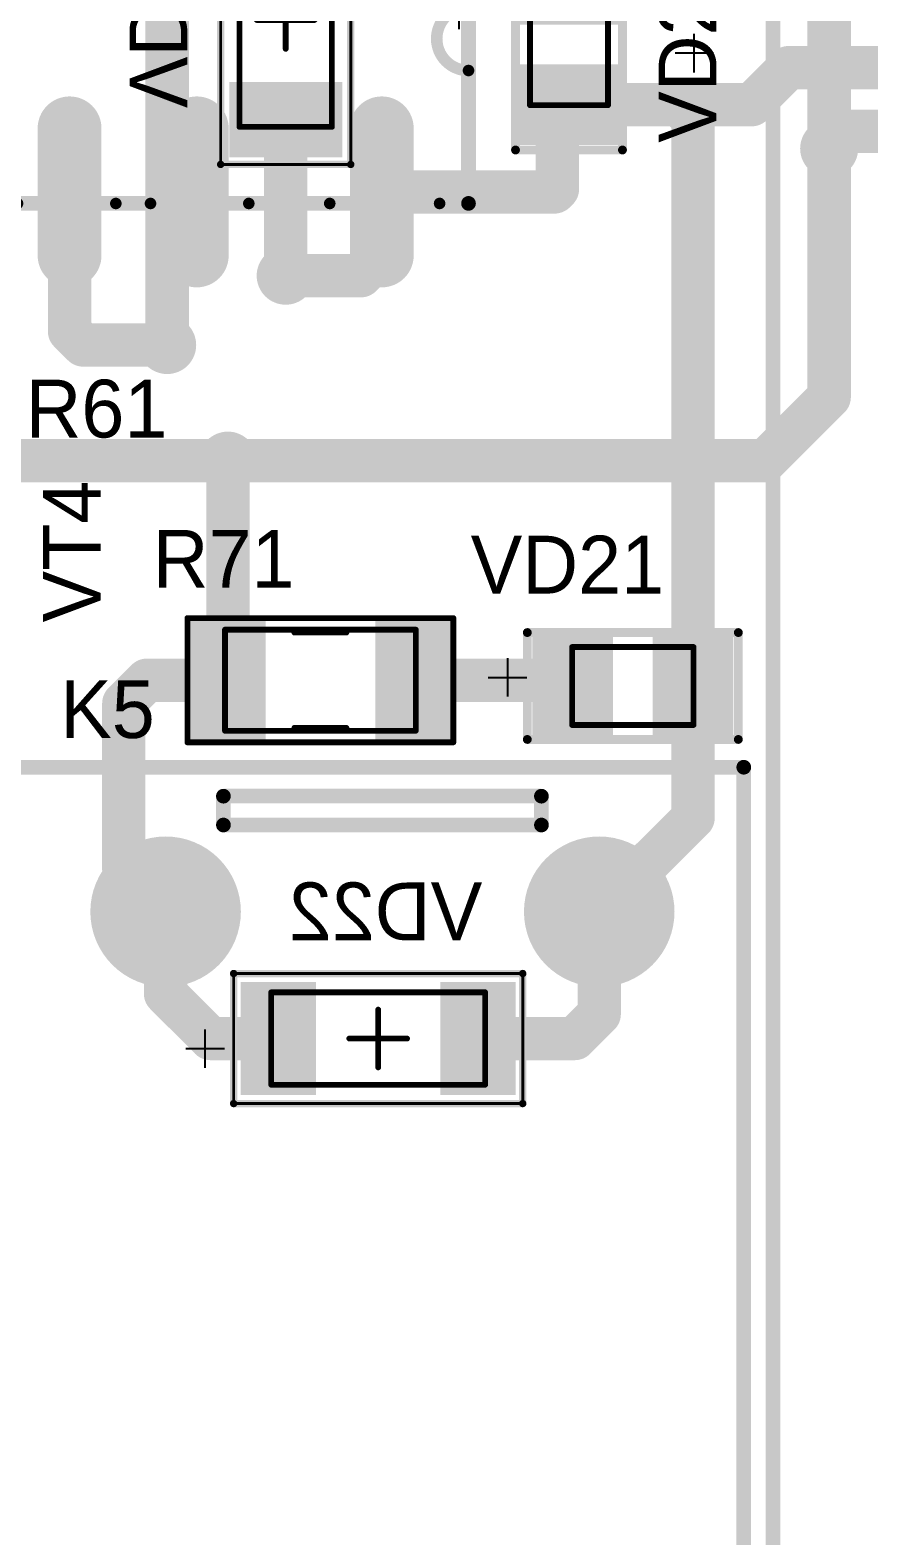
# Model space of a CAD drawing. Header units: millimetres. Extents: x 29 to 180, y 30 to 200.
# Drawn here: x 56.98 to 71.49, y 63.19 to 89.25 of the extents above; entities that cross this region are included whole.
import ezdxf

# ---------------------------------------------------------------- set-up
doc = ezdxf.new("R2010")
doc.units = ezdxf.units.MM
for name, color, linetype in [('BottomLayer', 5, 'Continuous'), ('BottomOverlay', 54, 'Continuous'), ('BottomPaste', 16, 'Continuous'), ('BottomSolder', 6, 'Continuous'), ('Mechanical13', 56, 'Continuous'), ('Mechanical15', 56, 'Continuous'), ('MultiLayer', 9, 'Continuous'), ('PadHoleLayer', 156, 'Continuous'), ('TopLayer', 1, 'Continuous'), ('TopOverlay', 2, 'Continuous'), ('TopPaste', 8, 'Continuous'), ('TopSolder', 216, 'Continuous'), ('ViaHoleLayer', 16, 'Continuous')]:
    doc.layers.add(name, color=color, linetype=linetype)

# ---------------------------------------------------------------- blocks, each defined once
blk = doc.blocks.new('IRM_20_12_147')
at = {"layer": 'TopOverlay', "const_width": 0.254}
blk.add_lwpolyline([(-3.4, 24), (49, 24)], dxfattribs=at)
blk = doc.blocks.new('FTR_B4GA_403')
at = {"layer": 'Mechanical13', "const_width": 0.254}
for points in [[(-0.2, -9), (-0.2, 1.5)], [(5.5, 1.5), (-0.2, 1.5)], [(5.5, -9), (5.5, 1.5)], [(5.5, -9), (-0.2, -9)]]:
    blk.add_lwpolyline(points, dxfattribs=at)
at = {"layer": 'Mechanical13', "const_width": 0.127}
for points in [[(-0.263, 1.5, 1), (-0.136, 1.5, 1)], [(-0.263, 1.5, 1), (-0.136, 1.5, 1)], [(5.436, 1.5, 1), (5.563, 1.5, 1)], [(5.436, 1.5, 1), (5.563, 1.5, 1)], [(-0.263, -9, 1), (-0.136, -9, 1)], [(-0.263, -9, 1), (-0.136, -9, 1)], [(5.436, -9, 1), (5.563, -9, 1)], [(5.436, -9, 1), (5.563, -9, 1)]]:
    blk.add_lwpolyline(points, format="xyb", close=True, dxfattribs=at)
at = {"layer": 'TopLayer', "const_width": 0.9}
for points in [[(6.4, 0), (4.2, 0)], [(1.1, -3.2), (-1.1, -3.2)], [(6.4, -3.2), (4.2, -3.2)], [(1.1, -5.4), (-1.1, -5.4)], [(6.4, -5.4), (4.2, -5.4)], [(1.1, -7.6), (-1.1, -7.6)], [(6.4, -7.6), (4.2, -7.6)]]:
    blk.add_lwpolyline(points, dxfattribs=at)
at = {"layer": 'TopLayer', "const_width": 0.45}
for points in [[(3.975, 0, 1), (4.425, 0, 1)], [(6.175, 0, 1), (6.625, 0, 1)], [(-1.325, -3.2, 1), (-0.875, -3.2, 1)], [(0.875, -3.2, 1), (1.325, -3.2, 1)], [(3.975, -3.2, 1), (4.425, -3.2, 1)], [(6.175, -3.2, 1), (6.625, -3.2, 1)], [(-1.325, -5.4, 1), (-0.875, -5.4, 1)], [(0.875, -5.4, 1), (1.325, -5.4, 1)], [(3.975, -5.4, 1), (4.425, -5.4, 1)], [(6.175, -5.4, 1), (6.625, -5.4, 1)], [(-1.325, -7.6, 1), (-0.875, -7.6, 1)], [(0.875, -7.6, 1), (1.325, -7.6, 1)], [(3.975, -7.6, 1), (4.425, -7.6, 1)], [(6.175, -7.6, 1), (6.625, -7.6, 1)]]:
    blk.add_lwpolyline(points, format="xyb", close=True, dxfattribs=at)
at = {"layer": 'TopLayer'}
blk.add_solid([(-1.55, -0.45), (1.55, -0.45), (-1.55, 0.45), (1.55, 0.45)], dxfattribs=at)
at = {"layer": 'TopOverlay', "const_width": 0.2}
for points in [[(-0.2, 1), (-0.2, 1.5)], [(2.1, 1.5), (-0.2, 1.5)], [(5.5, 1.5), (3.2, 1.5)], [(5.5, 1), (5.5, 1.5)], [(-0.2, -2.3), (-0.2, -0.9)], [(5.5, -2.3), (5.5, -0.9)], [(-0.2, -4.6), (-0.2, -4)], [(5.5, -4.6), (5.5, -4)], [(-0.2, -6.8), (-0.2, -6.3)], [(5.5, -6.8), (5.5, -6.3)], [(-0.2, -9), (-0.2, -8.6)], [(5.5, -9), (5.5, -8.6)], [(5.5, -9), (-0.2, -9)]]:
    blk.add_lwpolyline(points, dxfattribs=at)
at = {"layer": 'TopOverlay', "const_width": 0.1}
for points in [[(-0.25, 1.5, 1), (-0.15, 1.5, 1)], [(-0.25, 1.5, 1), (-0.15, 1.5, 1)], [(2.05, 1.5, 1), (2.15, 1.5, 1)], [(2.05, 1.5, 1), (2.15, 1.5, 1)], [(3.15, 1.5, 1), (3.25, 1.5, 1)], [(3.15, 1.5, 1), (3.25, 1.5, 1)], [(5.45, 1.5, 1), (5.55, 1.5, 1)], [(5.45, 1.5, 1), (5.55, 1.5, 1)], [(-0.25, 1, 1), (-0.15, 1, 1)], [(5.45, 1, 1), (5.55, 1, 1)], [(-0.25, -0.9, 1), (-0.15, -0.9, 1)], [(5.45, -0.9, 1), (5.55, -0.9, 1)], [(-0.25, -2.3, 1), (-0.15, -2.3, 1)], [(5.45, -2.3, 1), (5.55, -2.3, 1)], [(-0.25, -4, 1), (-0.15, -4, 1)], [(5.45, -4, 1), (5.55, -4, 1)], [(-0.25, -4.6, 1), (-0.15, -4.6, 1)], [(5.45, -4.6, 1), (5.55, -4.6, 1)], [(-0.25, -6.3, 1), (-0.15, -6.3, 1)], [(5.45, -6.3, 1), (5.55, -6.3, 1)], [(-0.25, -6.8, 1), (-0.15, -6.8, 1)], [(5.45, -6.8, 1), (5.55, -6.8, 1)], [(-0.25, -8.6, 1), (-0.15, -8.6, 1)], [(5.45, -8.6, 1), (5.55, -8.6, 1)], [(-0.25, -9, 1), (-0.15, -9, 1)], [(-0.25, -9, 1), (-0.15, -9, 1)], [(5.45, -9, 1), (5.55, -9, 1)], [(5.45, -9, 1), (5.55, -9, 1)]]:
    blk.add_lwpolyline(points, format="xyb", close=True, dxfattribs=at)
at = {"layer": 'TopOverlay', "const_width": 0.2}
blk.add_lwpolyline([(3.2, 1.5, -1), (2.1, 1.5)], format="xyb", dxfattribs=at)
at = {"layer": 'TopPaste', "const_width": 0.9}
for points in [[(6.4, 0), (4.2, 0)], [(1.1, -3.2), (-1.1, -3.2)], [(6.4, -3.2), (4.2, -3.2)], [(1.1, -5.4), (-1.1, -5.4)], [(6.4, -5.4), (4.2, -5.4)], [(1.1, -7.6), (-1.1, -7.6)], [(6.4, -7.6), (4.2, -7.6)]]:
    blk.add_lwpolyline(points, dxfattribs=at)
at = {"layer": 'TopPaste', "const_width": 0.45}
for points in [[(3.975, 0, 1), (4.425, 0, 1)], [(6.175, 0, 1), (6.625, 0, 1)], [(-1.325, -3.2, 1), (-0.875, -3.2, 1)], [(0.875, -3.2, 1), (1.325, -3.2, 1)], [(3.975, -3.2, 1), (4.425, -3.2, 1)], [(6.175, -3.2, 1), (6.625, -3.2, 1)], [(-1.325, -5.4, 1), (-0.875, -5.4, 1)], [(0.875, -5.4, 1), (1.325, -5.4, 1)], [(3.975, -5.4, 1), (4.425, -5.4, 1)], [(6.175, -5.4, 1), (6.625, -5.4, 1)], [(-1.325, -7.6, 1), (-0.875, -7.6, 1)], [(0.875, -7.6, 1), (1.325, -7.6, 1)], [(3.975, -7.6, 1), (4.425, -7.6, 1)], [(6.175, -7.6, 1), (6.625, -7.6, 1)]]:
    blk.add_lwpolyline(points, format="xyb", close=True, dxfattribs=at)
at = {"layer": 'TopPaste'}
blk.add_solid([(-1.55, -0.45), (1.55, -0.45), (-1.55, 0.45), (1.55, 0.45)], dxfattribs=at)
at = {"layer": 'TopSolder', "const_width": 1.103}
for points in [[(6.4, 0), (4.2, 0)], [(1.1, -3.2), (-1.1, -3.2)], [(6.4, -3.2), (4.2, -3.2)], [(1.1, -5.4), (-1.1, -5.4)], [(6.4, -5.4), (4.2, -5.4)], [(1.1, -7.6), (-1.1, -7.6)], [(6.4, -7.6), (4.2, -7.6)]]:
    blk.add_lwpolyline(points, dxfattribs=at)
at = {"layer": 'TopSolder', "const_width": 0.552}
for points in [[(3.924, 0, 1), (4.476, 0, 1)], [(6.124, 0, 1), (6.676, 0, 1)], [(-1.376, -3.2, 1), (-0.824, -3.2, 1)], [(0.824, -3.2, 1), (1.376, -3.2, 1)], [(3.924, -3.2, 1), (4.476, -3.2, 1)], [(6.124, -3.2, 1), (6.676, -3.2, 1)], [(-1.376, -5.4, 1), (-0.824, -5.4, 1)], [(0.824, -5.4, 1), (1.376, -5.4, 1)], [(3.924, -5.4, 1), (4.476, -5.4, 1)], [(6.124, -5.4, 1), (6.676, -5.4, 1)], [(-1.376, -7.6, 1), (-0.824, -7.6, 1)], [(0.824, -7.6, 1), (1.376, -7.6, 1)], [(3.924, -7.6, 1), (4.476, -7.6, 1)], [(6.124, -7.6, 1), (6.676, -7.6, 1)]]:
    blk.add_lwpolyline(points, format="xyb", close=True, dxfattribs=at)
at = {"layer": 'TopSolder'}
blk.add_solid([(-1.652, -0.552), (1.652, -0.552), (-1.652, 0.552), (1.652, 0.552)], dxfattribs=at)
blk = doc.blocks.new('G2RL_404')
at = {"layer": 'BottomLayer', "const_width": 1.2}
for points in [[(-25.6, 0, 1), (-24.4, 0, 1)], [(-25.6, -7.5, 1), (-24.4, -7.5, 1)]]:
    blk.add_lwpolyline(points, format="xyb", close=True, dxfattribs=at)
at = {"layer": 'BottomSolder', "const_width": 1.302}
for points in [[(-25.651, 0, 1), (-24.349, 0, 1)], [(-25.651, -7.5, 1), (-24.349, -7.5, 1)]]:
    blk.add_lwpolyline(points, format="xyb", close=True, dxfattribs=at)
at = {"layer": 'Mechanical13', "const_width": 0.254}
for points in [[(1.5, 2.5), (-27.5, 2.5)], [(-27.5, -10), (-27.5, 2.5)]]:
    blk.add_lwpolyline(points, dxfattribs=at)
at = {"layer": 'Mechanical13', "const_width": 0.127}
blk.add_lwpolyline([(-27.564, 2.5, 1), (-27.437, 2.5, 1)], format="xyb", close=True, dxfattribs=at)
blk.add_lwpolyline([(-27.564, 2.5, 1), (-27.437, 2.5, 1)], format="xyb", close=True, dxfattribs=at)
at = {"layer": 'MultiLayer', "const_width": 1.2}
blk.add_lwpolyline([(-25.6, -7.5, 1), (-24.4, -7.5, 1)], format="xyb", close=True, dxfattribs=at)
at = {"layer": 'PadHoleLayer', "const_width": 0.65}
for points in [[(-25.325, 0, 1), (-24.675, 0, 1)], [(-25.325, -7.5, 1), (-24.675, -7.5, 1)]]:
    blk.add_lwpolyline(points, format="xyb", close=True, dxfattribs=at)
at = {"layer": 'TopLayer', "const_width": 1.2}
for points in [[(-25.6, 0, 1), (-24.4, 0, 1)], [(-25.6, -7.5, 1), (-24.4, -7.5, 1)]]:
    blk.add_lwpolyline(points, format="xyb", close=True, dxfattribs=at)
at = {"layer": 'TopOverlay', "const_width": 0.254}
for points in [[(1.5, 2.5), (-27.5, 2.5)], [(-27.5, -10), (-27.5, 2.5)], [(-26.5, -1), (-27, -1)], [(-27, -6.5), (-27, -1)], [(-26.5, -6.5), (-26.5, -1)], [(-26.5, -6.5), (-27, -6.5)]]:
    blk.add_lwpolyline(points, dxfattribs=at)
at = {"layer": 'TopOverlay', "const_width": 0.127}
for points in [[(-27.564, 2.5, 1), (-27.437, 2.5, 1)], [(-27.564, 2.5, 1), (-27.437, 2.5, 1)], [(-27.063, -1, 1), (-26.936, -1, 1)], [(-27.063, -1, 1), (-26.936, -1, 1)], [(-26.564, -1, 1), (-26.437, -1, 1)], [(-26.564, -1, 1), (-26.437, -1, 1)], [(-27.063, -6.5, 1), (-26.936, -6.5, 1)], [(-27.063, -6.5, 1), (-26.936, -6.5, 1)], [(-26.564, -6.5, 1), (-26.437, -6.5, 1)], [(-26.564, -6.5, 1), (-26.437, -6.5, 1)]]:
    blk.add_lwpolyline(points, format="xyb", close=True, dxfattribs=at)
at = {"layer": 'TopSolder', "const_width": 1.302}
for points in [[(-25.651, 0, 1), (-24.349, 0, 1)], [(-25.651, -7.5, 1), (-24.349, -7.5, 1)]]:
    blk.add_lwpolyline(points, format="xyb", close=True, dxfattribs=at)
blk = doc.blocks.new('SMD_R_1206_480')
at = {"layer": 'Mechanical13', "const_width": 0.1}
for points in [[(-1.65, 0.875), (1.65, 0.875)], [(-1.65, -0.875), (-1.65, 0.875)], [(1.65, -0.875), (1.65, 0.875)], [(-1.65, -0.875), (1.65, -0.875)]]:
    blk.add_lwpolyline(points, dxfattribs=at)
at = {"layer": 'Mechanical13', "const_width": 0.05}
for points in [[(-1.675, 0.875, 1), (-1.625, 0.875, 1)], [(-1.675, 0.875, 1), (-1.625, 0.875, 1)], [(1.625, 0.875, 1), (1.675, 0.875, 1)], [(1.625, 0.875, 1), (1.675, 0.875, 1)], [(-1.675, -0.875, 1), (-1.625, -0.875, 1)], [(-1.675, -0.875, 1), (-1.625, -0.875, 1)], [(1.625, -0.875, 1), (1.675, -0.875, 1)], [(1.625, -0.875, 1), (1.675, -0.875, 1)]]:
    blk.add_lwpolyline(points, format="xyb", close=True, dxfattribs=at)
at = {"layer": 'Mechanical15', "const_width": 0.05}
for points in [[(-2.325, 1.075), (2.3, 1.075)], [(-2.325, -1.075), (-2.325, 1.075)], [(2.3, -1.075), (2.3, 1.075)], [(-2.325, -1.075), (2.3, -1.075)]]:
    blk.add_lwpolyline(points, dxfattribs=at)
at = {"layer": 'Mechanical15', "const_width": 0.025}
for points in [[(-2.337, 1.075, 1), (-2.312, 1.075, 1)], [(-2.337, 1.075, 1), (-2.312, 1.075, 1)], [(2.288, 1.075, 1), (2.312, 1.075, 1)], [(2.288, 1.075, 1), (2.312, 1.075, 1)], [(-2.337, -1.075, 1), (-2.312, -1.075, 1)], [(-2.337, -1.075, 1), (-2.312, -1.075, 1)], [(2.288, -1.075, 1), (2.312, -1.075, 1)], [(2.288, -1.075, 1), (2.312, -1.075, 1)]]:
    blk.add_lwpolyline(points, format="xyb", close=True, dxfattribs=at)
at = {"layer": 'TopLayer'}
for points in [[(-1.05, -0.925), (-1.05, 0.925), (-2.15, -0.925), (-2.15, 0.925)], [(2.15, -0.925), (2.15, 0.925), (1.05, -0.925), (1.05, 0.925)]]:
    blk.add_solid(points, dxfattribs=at)
at = {"layer": 'TopOverlay', "const_width": 0.1}
for points in [[(-2.3, 1.075), (2.3, 1.075)], [(-2.3, -1.075), (-2.3, 1.075)], [(2.3, -1.075), (2.3, 1.075)], [(-0.45, 0.825), (0.45, 0.825)], [(-0.45, -0.825), (0.45, -0.825)], [(-2.3, -1.075), (2.3, -1.075)]]:
    blk.add_lwpolyline(points, dxfattribs=at)
at = {"layer": 'TopOverlay', "const_width": 0.05}
for points in [[(-2.325, 1.075, 1), (-2.275, 1.075, 1)], [(-2.325, 1.075, 1), (-2.275, 1.075, 1)], [(2.275, 1.075, 1), (2.325, 1.075, 1)], [(2.275, 1.075, 1), (2.325, 1.075, 1)], [(-0.475, 0.825, 1), (-0.425, 0.825, 1)], [(0.425, 0.825, 1), (0.475, 0.825, 1)], [(-0.475, -0.825, 1), (-0.425, -0.825, 1)], [(0.425, -0.825, 1), (0.475, -0.825, 1)], [(-2.325, -1.075, 1), (-2.275, -1.075, 1)], [(-2.325, -1.075, 1), (-2.275, -1.075, 1)], [(2.275, -1.075, 1), (2.325, -1.075, 1)], [(2.275, -1.075, 1), (2.325, -1.075, 1)]]:
    blk.add_lwpolyline(points, format="xyb", close=True, dxfattribs=at)
at = {"layer": 'TopPaste'}
for points in [[(-1.05, -0.925), (-1.05, 0.925), (-2.15, -0.925), (-2.15, 0.925)], [(2.15, -0.925), (2.15, 0.925), (1.05, -0.925), (1.05, 0.925)]]:
    blk.add_solid(points, dxfattribs=at)
at = {"layer": 'TopSolder'}
for points in [[(-0.948, -1.027), (-0.948, 1.027), (-2.252, -1.027), (-2.252, 1.027)], [(2.252, -1.027), (2.252, 1.027), (0.948, -1.027), (0.948, 1.027)]]:
    blk.add_solid(points, dxfattribs=at)
blk = doc.blocks.new('SMD_LED_LL_GREEN_564')
at = {"layer": 'Mechanical13', "const_width": 0.1}
for points in [[(-1.05, 0.675), (1.05, 0.675)], [(-1.05, -0.675), (-1.05, 0.675)], [(1.05, -0.675), (1.05, 0.675)], [(-1.05, -0.675), (1.05, -0.675)]]:
    blk.add_lwpolyline(points, dxfattribs=at)
at = {"layer": 'Mechanical13', "const_width": 0.05}
for points in [[(-1.075, 0.675, 1), (-1.025, 0.675, 1)], [(-1.075, 0.675, 1), (-1.025, 0.675, 1)], [(1.025, 0.675, 1), (1.075, 0.675, 1)], [(1.025, 0.675, 1), (1.075, 0.675, 1)], [(-1.075, -0.675, 1), (-1.025, -0.675, 1)], [(-1.075, -0.675, 1), (-1.025, -0.675, 1)], [(1.025, -0.675, 1), (1.075, -0.675, 1)], [(1.025, -0.675, 1), (1.075, -0.675, 1)]]:
    blk.add_lwpolyline(points, format="xyb", close=True, dxfattribs=at)
at = {"layer": 'TopLayer'}
for points in [[(-0.445, -0.749), (-0.445, 0.749), (-1.638, -0.749), (-1.638, 0.749)], [(1.638, -0.749), (1.638, 0.749), (0.445, -0.749), (0.445, 0.749)]]:
    blk.add_solid(points, dxfattribs=at)
at = {"layer": 'TopOverlay'}
for p, q in [((-2.167, 0.483), (-2.167, -0.183)), ((-2.5, 0.15), (-1.834, 0.15))]:
    blk.add_line(p, q, dxfattribs=at)
at = {"layer": 'TopOverlay', "const_width": 0.152}
for points in [[(-1.825, -0.925), (-1.825, 0.925)], [(-1.825, 0.925), (1.825, 0.925)], [(1.825, -0.925), (1.825, 0.925)], [(-1.825, -0.925), (1.825, -0.925)]]:
    blk.add_lwpolyline(points, dxfattribs=at)
at = {"layer": 'TopOverlay', "const_width": 0.0762}
for points in [[(-1.863, 0.925, 1), (-1.787, 0.925, 1)], [(-1.863, 0.925, 1), (-1.787, 0.925, 1)], [(1.787, 0.925, 1), (1.863, 0.925, 1)], [(1.787, 0.925, 1), (1.863, 0.925, 1)], [(-1.863, -0.925, 1), (-1.787, -0.925, 1)], [(-1.863, -0.925, 1), (-1.787, -0.925, 1)], [(1.787, -0.925, 1), (1.863, -0.925, 1)], [(1.787, -0.925, 1), (1.863, -0.925, 1)]]:
    blk.add_lwpolyline(points, format="xyb", close=True, dxfattribs=at)
at = {"layer": 'TopPaste'}
for points in [[(-0.445, -0.749), (-0.445, 0.749), (-1.638, -0.749), (-1.638, 0.749)], [(1.638, -0.749), (1.638, 0.749), (0.445, -0.749), (0.445, 0.749)]]:
    blk.add_solid(points, dxfattribs=at)
at = {"layer": 'TopSolder'}
for points in [[(-0.343, -0.851), (-0.343, 0.851), (-1.74, -0.851), (-1.74, 0.851)], [(1.74, -0.851), (1.74, 0.851), (0.343, -0.851), (0.343, 0.851)]]:
    blk.add_solid(points, dxfattribs=at)
blk = doc.blocks.new('SMD_LED_LL_GREEN_565')
at = {"layer": 'Mechanical13', "const_width": 0.1}
for points in [[(1.05, 0.675), (-1.05, 0.675)], [(-1.05, -0.675), (-1.05, 0.675)], [(1.05, -0.675), (1.05, 0.675)], [(1.05, -0.675), (-1.05, -0.675)]]:
    blk.add_lwpolyline(points, dxfattribs=at)
at = {"layer": 'Mechanical13', "const_width": 0.05}
for points in [[(-1.075, 0.675, 1), (-1.025, 0.675, 1)], [(-1.075, 0.675, 1), (-1.025, 0.675, 1)], [(1.025, 0.675, 1), (1.075, 0.675, 1)], [(1.025, 0.675, 1), (1.075, 0.675, 1)], [(-1.075, -0.675, 1), (-1.025, -0.675, 1)], [(-1.075, -0.675, 1), (-1.025, -0.675, 1)], [(1.025, -0.675, 1), (1.075, -0.675, 1)], [(1.025, -0.675, 1), (1.075, -0.675, 1)]]:
    blk.add_lwpolyline(points, format="xyb", close=True, dxfattribs=at)
at = {"layer": 'TopLayer'}
for points in [[(-0.445, -0.749), (-0.445, 0.749), (-1.638, -0.749), (-1.638, 0.749)], [(1.638, -0.749), (1.638, 0.749), (0.445, -0.749), (0.445, 0.749)]]:
    blk.add_solid(points, dxfattribs=at)
at = {"layer": 'TopOverlay'}
for p, q in [((0.15, 2.5), (0.15, 1.834)), ((0.483, 2.167), (-0.183, 2.167))]:
    blk.add_line(p, q, dxfattribs=at)
at = {"layer": 'TopOverlay', "const_width": 0.152}
for points in [[(-1.825, -0.925), (-1.825, 0.925)], [(1.825, 0.925), (-1.825, 0.925)], [(1.825, -0.925), (1.825, 0.925)], [(1.825, -0.925), (-1.825, -0.925)]]:
    blk.add_lwpolyline(points, dxfattribs=at)
at = {"layer": 'TopOverlay', "const_width": 0.0762}
for points in [[(-1.863, 0.925, 1), (-1.787, 0.925, 1)], [(-1.863, 0.925, 1), (-1.787, 0.925, 1)], [(1.787, 0.925, 1), (1.863, 0.925, 1)], [(1.787, 0.925, 1), (1.863, 0.925, 1)], [(-1.863, -0.925, 1), (-1.787, -0.925, 1)], [(-1.863, -0.925, 1), (-1.787, -0.925, 1)], [(1.787, -0.925, 1), (1.863, -0.925, 1)], [(1.787, -0.925, 1), (1.863, -0.925, 1)]]:
    blk.add_lwpolyline(points, format="xyb", close=True, dxfattribs=at)
at = {"layer": 'TopPaste'}
for points in [[(-0.445, -0.749), (-0.445, 0.749), (-1.638, -0.749), (-1.638, 0.749)], [(1.638, -0.749), (1.638, 0.749), (0.445, -0.749), (0.445, 0.749)]]:
    blk.add_solid(points, dxfattribs=at)
at = {"layer": 'TopSolder'}
for points in [[(-0.343, -0.851), (-0.343, 0.851), (-1.74, -0.851), (-1.74, 0.851)], [(1.74, -0.851), (1.74, 0.851), (0.343, -0.851), (0.343, 0.851)]]:
    blk.add_solid(points, dxfattribs=at)
blk = doc.blocks.new('SOD80C_B_607')
at = {"layer": 'BottomLayer'}
for points in [[(-2.275, 0.875), (-2.275, -0.875), (-1.175, 0.875), (-1.175, -0.875)], [(1.175, 0.875), (1.175, -0.875), (2.275, 0.875), (2.275, -0.875)]]:
    blk.add_solid(points, dxfattribs=at)
at = {"layer": 'BottomOverlay'}
for p, q in [((2.992, 0.508), (2.992, -0.158)), ((3.325, 0.175), (2.659, 0.175))]:
    blk.add_line(p, q, dxfattribs=at)
at = {"layer": 'BottomOverlay', "const_width": 0.127}
for points in [[(2.5, 1.125), (-2.5, 1.125)], [(-2.5, 1.125), (-2.5, -1.125)], [(2.5, 1.125), (2.5, -1.125)], [(2.5, -1.125), (-2.5, -1.125)]]:
    blk.add_lwpolyline(points, dxfattribs=at)
at = {"layer": 'BottomOverlay', "const_width": 0.0635}
for points in [[(-2.532, 1.125, 1), (-2.468, 1.125, 1)], [(-2.532, 1.125, 1), (-2.468, 1.125, 1)], [(2.468, 1.125, 1), (2.532, 1.125, 1)], [(2.468, 1.125, 1), (2.532, 1.125, 1)], [(-2.532, -1.125, 1), (-2.468, -1.125, 1)], [(-2.532, -1.125, 1), (-2.468, -1.125, 1)], [(2.468, -1.125, 1), (2.532, -1.125, 1)], [(2.468, -1.125, 1), (2.532, -1.125, 1)]]:
    blk.add_lwpolyline(points, format="xyb", close=True, dxfattribs=at)
at = {"layer": 'BottomPaste'}
for points in [[(-2.275, 0.875), (-2.275, -0.875), (-1.175, 0.875), (-1.175, -0.875)], [(1.175, 0.875), (1.175, -0.875), (2.275, 0.875), (2.275, -0.875)]]:
    blk.add_solid(points, dxfattribs=at)
at = {"layer": 'BottomSolder'}
for points in [[(-2.377, 0.977), (-2.377, -0.977), (-1.073, 0.977), (-1.073, -0.977)], [(1.073, 0.977), (1.073, -0.977), (2.377, 0.977), (2.377, -0.977)]]:
    blk.add_solid(points, dxfattribs=at)
at = {"layer": 'Mechanical13', "const_width": 0.1}
for points in [[(1.85, 0.8), (-1.85, 0.8)], [(-1.85, 0.8), (-1.85, -0.8)], [(1.85, 0.8), (1.85, -0.8)], [(1.85, -0.8), (-1.85, -0.8)]]:
    blk.add_lwpolyline(points, dxfattribs=at)
at = {"layer": 'Mechanical13', "const_width": 0.05}
for points in [[(-1.875, 0.8, 1), (-1.825, 0.8, 1)], [(-1.875, 0.8, 1), (-1.825, 0.8, 1)], [(1.825, 0.8, 1), (1.875, 0.8, 1)], [(1.825, 0.8, 1), (1.875, 0.8, 1)], [(-1.875, -0.8, 1), (-1.825, -0.8, 1)], [(-1.875, -0.8, 1), (-1.825, -0.8, 1)], [(1.825, -0.8, 1), (1.875, -0.8, 1)], [(1.825, -0.8, 1), (1.875, -0.8, 1)]]:
    blk.add_lwpolyline(points, format="xyb", close=True, dxfattribs=at)
at = {"layer": 'Mechanical15'}
for points, const_width in [([(2.5, 1.125), (-2.5, 1.125)], 0.05), ([(-2.5, 1.125), (-2.5, -1.125)], 0.05), ([(2.5, 1.125), (2.5, -1.125)], 0.05), ([(0, 0.5), (0, -0.5)], 0.1), ([(0.5, 0), (-0.5, 0)], 0.1), ([(2.5, -1.125), (-2.5, -1.125)], 0.05)]:
    blk.add_lwpolyline(points, dxfattribs=dict(at, const_width=const_width))
for points, const_width in [([(-2.512, 1.125, 1), (-2.488, 1.125, 1)], 0.025), ([(-2.512, 1.125, 1), (-2.488, 1.125, 1)], 0.025), ([(2.488, 1.125, 1), (2.512, 1.125, 1)], 0.025), ([(2.488, 1.125, 1), (2.512, 1.125, 1)], 0.025), ([(-0.025, 0.5, 1), (0.025, 0.5, 1)], 0.05), ([(-0.525, 0, 1), (-0.475, 0, 1)], 0.05), ([(0.475, 0, 1), (0.525, 0, 1)], 0.05), ([(-0.025, -0.5, 1), (0.025, -0.5, 1)], 0.05), ([(-2.512, -1.125, 1), (-2.488, -1.125, 1)], 0.025), ([(-2.512, -1.125, 1), (-2.488, -1.125, 1)], 0.025), ([(2.488, -1.125, 1), (2.512, -1.125, 1)], 0.025), ([(2.488, -1.125, 1), (2.512, -1.125, 1)], 0.025)]:
    blk.add_lwpolyline(points, format="xyb", close=True, dxfattribs=dict(at, const_width=const_width))
blk = doc.blocks.new('SOD80C_B_608')
at = {"layer": 'BottomLayer'}
for points in [[(-2.275, 0.875), (-2.275, -0.875), (-1.175, 0.875), (-1.175, -0.875)], [(1.175, 0.875), (1.175, -0.875), (2.275, 0.875), (2.275, -0.875)]]:
    blk.add_solid(points, dxfattribs=at)
at = {"layer": 'BottomOverlay'}
for p, q in [((0.175, -3.325), (0.175, -2.659)), ((0.508, -2.992), (-0.158, -2.992))]:
    blk.add_line(p, q, dxfattribs=at)
at = {"layer": 'BottomOverlay', "const_width": 0.127}
for points in [[(-2.5, 1.125), (2.5, 1.125)], [(-2.5, 1.125), (-2.5, -1.125)], [(2.5, 1.125), (2.5, -1.125)], [(-2.5, -1.125), (2.5, -1.125)]]:
    blk.add_lwpolyline(points, dxfattribs=at)
at = {"layer": 'BottomOverlay', "const_width": 0.0635}
for points in [[(-2.532, 1.125, 1), (-2.468, 1.125, 1)], [(-2.532, 1.125, 1), (-2.468, 1.125, 1)], [(2.468, 1.125, 1), (2.532, 1.125, 1)], [(2.468, 1.125, 1), (2.532, 1.125, 1)], [(-2.532, -1.125, 1), (-2.468, -1.125, 1)], [(-2.532, -1.125, 1), (-2.468, -1.125, 1)], [(2.468, -1.125, 1), (2.532, -1.125, 1)], [(2.468, -1.125, 1), (2.532, -1.125, 1)]]:
    blk.add_lwpolyline(points, format="xyb", close=True, dxfattribs=at)
at = {"layer": 'BottomPaste'}
for points in [[(-2.275, 0.875), (-2.275, -0.875), (-1.175, 0.875), (-1.175, -0.875)], [(1.175, 0.875), (1.175, -0.875), (2.275, 0.875), (2.275, -0.875)]]:
    blk.add_solid(points, dxfattribs=at)
at = {"layer": 'BottomSolder'}
for points in [[(-2.377, 0.977), (-2.377, -0.977), (-1.073, 0.977), (-1.073, -0.977)], [(1.073, 0.977), (1.073, -0.977), (2.377, 0.977), (2.377, -0.977)]]:
    blk.add_solid(points, dxfattribs=at)
at = {"layer": 'Mechanical13', "const_width": 0.1}
for points in [[(-1.85, 0.8), (1.85, 0.8)], [(-1.85, 0.8), (-1.85, -0.8)], [(1.85, 0.8), (1.85, -0.8)], [(-1.85, -0.8), (1.85, -0.8)]]:
    blk.add_lwpolyline(points, dxfattribs=at)
at = {"layer": 'Mechanical13', "const_width": 0.05}
for points in [[(-1.875, 0.8, 1), (-1.825, 0.8, 1)], [(-1.875, 0.8, 1), (-1.825, 0.8, 1)], [(1.825, 0.8, 1), (1.875, 0.8, 1)], [(1.825, 0.8, 1), (1.875, 0.8, 1)], [(-1.875, -0.8, 1), (-1.825, -0.8, 1)], [(-1.875, -0.8, 1), (-1.825, -0.8, 1)], [(1.825, -0.8, 1), (1.875, -0.8, 1)], [(1.825, -0.8, 1), (1.875, -0.8, 1)]]:
    blk.add_lwpolyline(points, format="xyb", close=True, dxfattribs=at)
at = {"layer": 'Mechanical15'}
for points, const_width in [([(-2.5, 1.125), (2.5, 1.125)], 0.05), ([(-2.5, 1.125), (-2.5, -1.125)], 0.05), ([(2.5, 1.125), (2.5, -1.125)], 0.05), ([(0, 0.5), (0, -0.5)], 0.1), ([(-0.5, 0), (0.5, 0)], 0.1), ([(-2.5, -1.125), (2.5, -1.125)], 0.05)]:
    blk.add_lwpolyline(points, dxfattribs=dict(at, const_width=const_width))
for points, const_width in [([(-2.512, 1.125, 1), (-2.488, 1.125, 1)], 0.025), ([(-2.512, 1.125, 1), (-2.488, 1.125, 1)], 0.025), ([(2.488, 1.125, 1), (2.512, 1.125, 1)], 0.025), ([(2.488, 1.125, 1), (2.512, 1.125, 1)], 0.025), ([(-0.025, 0.5, 1), (0.025, 0.5, 1)], 0.05), ([(-0.525, 0, 1), (-0.475, 0, 1)], 0.05), ([(0.475, 0, 1), (0.525, 0, 1)], 0.05), ([(-0.025, -0.5, 1), (0.025, -0.5, 1)], 0.05), ([(-2.512, -1.125, 1), (-2.488, -1.125, 1)], 0.025), ([(-2.512, -1.125, 1), (-2.488, -1.125, 1)], 0.025), ([(2.488, -1.125, 1), (2.512, -1.125, 1)], 0.025), ([(2.488, -1.125, 1), (2.512, -1.125, 1)], 0.025)]:
    blk.add_lwpolyline(points, format="xyb", close=True, dxfattribs=dict(at, const_width=const_width))

msp = doc.modelspace()

# ---------------------------------------------------------------- linework, layer by layer
at = {"layer": 'BottomLayer', "const_width": 0.75}
for points in [[(59.35, 83.8), (59.35, 94.3)], [(70.8, 87.2), (70.8, 92.5)], [(61.4, 85), (61.4, 87.7)], [(70.8, 82.9), (70.8, 87.2)], [(69.7, 81.8), (70.8, 82.9)], [(31.6, 81.8), (60.4, 81.8)], [(60.4, 81.8), (69.7, 81.8)], [(59.323, 72.577), (59.323, 73.994)], [(66.823, 72.223), (66.823, 73.994)], [(59.323, 72.577), (60.1, 71.8)], [(66.4, 71.8), (66.823, 72.223)], [(60.1, 71.8), (61.275, 71.8)], [(64.725, 71.8), (66.4, 71.8)]]:
    msp.add_lwpolyline(points, dxfattribs=at)
at = {"layer": 'BottomLayer'}
for points, const_width in [([(61.213, 87.7, 1), (61.588, 87.7, 1)], 0.375), ([(70.6, 87.2, 1), (71, 87.2, 1)], 0.4), ([(70.613, 87.2, 1), (70.988, 87.2, 1)], 0.375), ([(70.613, 87.2, 1), (70.988, 87.2, 1)], 0.375), ([(61.2, 85, 1), (61.6, 85, 1)], 0.4), ([(61.213, 85, 1), (61.588, 85, 1)], 0.375), ([(59.15, 83.8, 1), (59.55, 83.8, 1)], 0.4), ([(59.163, 83.8, 1), (59.538, 83.8, 1)], 0.375), ([(70.613, 82.9, 1), (70.988, 82.9, 1)], 0.375), ([(70.613, 82.9, 1), (70.988, 82.9, 1)], 0.375), ([(60.2, 81.8, 1), (60.6, 81.8, 1)], 0.4), ([(60.213, 81.8, 1), (60.588, 81.8, 1)], 0.375), ([(60.213, 81.8, 1), (60.588, 81.8, 1)], 0.375), ([(69.513, 81.8, 1), (69.888, 81.8, 1)], 0.375), ([(69.513, 81.8, 1), (69.888, 81.8, 1)], 0.375), ([(59.135, 73.994, 1), (59.51, 73.994, 1)], 0.375), ([(66.635, 73.994, 1), (67.01, 73.994, 1)], 0.375), ([(59.135, 72.577, 1), (59.51, 72.577, 1)], 0.375), ([(59.135, 72.577, 1), (59.51, 72.577, 1)], 0.375), ([(66.635, 72.223, 1), (67.01, 72.223, 1)], 0.375), ([(66.635, 72.223, 1), (67.01, 72.223, 1)], 0.375), ([(59.912, 71.8, 1), (60.287, 71.8, 1)], 0.375), ([(59.912, 71.8, 1), (60.287, 71.8, 1)], 0.375), ([(61.088, 71.8, 1), (61.463, 71.8, 1)], 0.375), ([(64.538, 71.8, 1), (64.913, 71.8, 1)], 0.375), ([(66.213, 71.8, 1), (66.588, 71.8, 1)], 0.375), ([(66.213, 71.8, 1), (66.588, 71.8, 1)], 0.375)]:
    msp.add_lwpolyline(points, format="xyb", close=True, dxfattribs=dict(at, const_width=const_width))
at = {"layer": 'BottomSolder', "const_width": 0.502}
for points in [[(70.549, 87.2, 1), (71.051, 87.2, 1)], [(61.149, 85, 1), (61.651, 85, 1)], [(59.099, 83.8, 1), (59.601, 83.8, 1)], [(60.149, 81.8, 1), (60.651, 81.8, 1)]]:
    msp.add_lwpolyline(points, format="xyb", close=True, dxfattribs=at)
at = {"layer": 'MultiLayer', "const_width": 0.4}
for points in [[(70.6, 87.2, 1), (71, 87.2, 1)], [(61.2, 85, 1), (61.6, 85, 1)], [(59.15, 83.8, 1), (59.55, 83.8, 1)], [(60.2, 81.8, 1), (60.6, 81.8, 1)]]:
    msp.add_lwpolyline(points, format="xyb", close=True, dxfattribs=at)
at = {"layer": 'TopLayer', "const_width": 0.75}
for points in [[(69.459, 87.959), (70.1, 88.6)], [(70.1, 88.6), (138.9, 88.6)], [(66.1, 87.759), (66.3, 87.959)], [(66.3, 87.959), (68.2, 87.959)], [(68.2, 87.959), (68.446, 87.713)], [(68.2, 87.959), (69.459, 87.959)], [(66.1, 86.5), (66.1, 87.759)], [(68.446, 77.9), (68.446, 87.713)], [(70.8, 87.2), (71.1, 87.5)], [(71.1, 87.5), (139.9, 87.5)], [(57.662, 84.038), (57.662, 86.45)], [(63.062, 86.45), (66.05, 86.45)], [(63.062, 85.362), (63.062, 86.45)], [(66.05, 86.45), (66.1, 86.5)], [(62.7, 85), (63.062, 85.362)], [(61.4, 85), (62.7, 85)], [(57.662, 84.038), (57.9, 83.8)], [(57.9, 83.8), (59.35, 83.8)], [(60.4, 78), (60.4, 81.8)], [(58.6, 77.6), (59, 78)], [(59, 78), (60.4, 78)], [(60.4, 78), (60.408, 77.992)], [(63.6, 78), (66.263, 78)], [(66.263, 78), (66.363, 77.9)], [(68.446, 75.617), (68.446, 77.9)], [(58.6, 74.716), (58.6, 77.6)], [(66.823, 73.994), (68.446, 75.617)], [(58.6, 74.716), (59.323, 73.994)]]:
    msp.add_lwpolyline(points, dxfattribs=at)
at = {"layer": 'TopLayer'}
for points, const_width in [([(69.912, 88.6, 1), (70.287, 88.6, 1)], 0.375), ([(69.912, 88.6, 1), (70.287, 88.6, 1)], 0.375), ([(66.113, 87.959, 1), (66.488, 87.959, 1)], 0.375), ([(66.113, 87.959, 1), (66.488, 87.959, 1)], 0.375), ([(68.013, 87.959, 1), (68.388, 87.959, 1)], 0.375), ([(68.013, 87.959, 1), (68.388, 87.959, 1)], 0.375), ([(68.013, 87.959, 1), (68.388, 87.959, 1)], 0.375), ([(69.271, 87.959, 1), (69.646, 87.959, 1)], 0.375), ([(69.271, 87.959, 1), (69.646, 87.959, 1)], 0.375), ([(65.912, 87.759, 1), (66.288, 87.759, 1)], 0.375), ([(65.912, 87.759, 1), (66.288, 87.759, 1)], 0.375), ([(68.258, 87.713, 1), (68.633, 87.713, 1)], 0.375), ([(68.258, 87.713, 1), (68.633, 87.713, 1)], 0.375), ([(70.912, 87.5, 1), (71.288, 87.5, 1)], 0.375), ([(70.912, 87.5, 1), (71.288, 87.5, 1)], 0.375), ([(70.6, 87.2, 1), (71, 87.2, 1)], 0.4), ([(70.613, 87.2, 1), (70.988, 87.2, 1)], 0.375), ([(57.474, 86.45, 1), (57.849, 86.45, 1)], 0.375), ([(62.874, 86.45, 1), (63.249, 86.45, 1)], 0.375), ([(62.874, 86.45, 1), (63.249, 86.45, 1)], 0.375), ([(65.862, 86.45, 1), (66.238, 86.45, 1)], 0.375), ([(65.862, 86.45, 1), (66.238, 86.45, 1)], 0.375), ([(65.912, 86.5, 1), (66.288, 86.5, 1)], 0.375), ([(65.912, 86.5, 1), (66.288, 86.5, 1)], 0.375), ([(62.874, 85.362, 1), (63.249, 85.362, 1)], 0.375), ([(62.874, 85.362, 1), (63.249, 85.362, 1)], 0.375), ([(61.2, 85, 1), (61.6, 85, 1)], 0.4), ([(61.213, 85, 1), (61.588, 85, 1)], 0.375), ([(62.513, 85, 1), (62.888, 85, 1)], 0.375), ([(62.513, 85, 1), (62.888, 85, 1)], 0.375), ([(57.474, 84.038, 1), (57.849, 84.038, 1)], 0.375), ([(57.474, 84.038, 1), (57.849, 84.038, 1)], 0.375), ([(57.713, 83.8, 1), (58.088, 83.8, 1)], 0.375), ([(57.713, 83.8, 1), (58.088, 83.8, 1)], 0.375), ([(59.15, 83.8, 1), (59.55, 83.8, 1)], 0.4), ([(59.163, 83.8, 1), (59.538, 83.8, 1)], 0.375), ([(60.2, 81.8, 1), (60.6, 81.8, 1)], 0.4), ([(60.213, 81.8, 1), (60.588, 81.8, 1)], 0.375), ([(58.813, 78, 1), (59.188, 78, 1)], 0.375), ([(58.813, 78, 1), (59.188, 78, 1)], 0.375), ([(60.213, 78, 1), (60.588, 78, 1)], 0.375), ([(60.213, 78, 1), (60.588, 78, 1)], 0.375), ([(60.213, 78, 1), (60.588, 78, 1)], 0.375), ([(60.221, 77.992, 1), (60.596, 77.992, 1)], 0.375), ([(63.413, 78, 1), (63.788, 78, 1)], 0.375), ([(66.075, 78, 1), (66.45, 78, 1)], 0.375), ([(66.075, 78, 1), (66.45, 78, 1)], 0.375), ([(66.175, 77.9, 1), (66.55, 77.9, 1)], 0.375), ([(68.258, 77.9, 1), (68.633, 77.9, 1)], 0.375), ([(68.258, 77.9, 1), (68.633, 77.9, 1)], 0.375), ([(58.413, 77.6, 1), (58.788, 77.6, 1)], 0.375), ([(58.413, 77.6, 1), (58.788, 77.6, 1)], 0.375), ([(68.258, 75.617, 1), (68.633, 75.617, 1)], 0.375), ([(68.258, 75.617, 1), (68.633, 75.617, 1)], 0.375), ([(58.413, 74.716, 1), (58.788, 74.716, 1)], 0.375), ([(58.413, 74.716, 1), (58.788, 74.716, 1)], 0.375), ([(59.135, 73.994, 1), (59.51, 73.994, 1)], 0.375), ([(66.635, 73.994, 1), (67.01, 73.994, 1)], 0.375)]:
    msp.add_lwpolyline(points, format="xyb", close=True, dxfattribs=dict(at, const_width=const_width))
at = {"layer": 'TopSolder', "const_width": 0.502}
for points in [[(70.549, 87.2, 1), (71.051, 87.2, 1)], [(61.149, 85, 1), (61.651, 85, 1)], [(59.099, 83.8, 1), (59.601, 83.8, 1)], [(60.149, 81.8, 1), (60.651, 81.8, 1)]]:
    msp.add_lwpolyline(points, format="xyb", close=True, dxfattribs=at)
at = {"layer": 'ViaHoleLayer', "const_width": 0.25}
for points in [[(70.675, 87.2, 1), (70.925, 87.2, 1)], [(61.275, 85, 1), (61.525, 85, 1)], [(59.225, 83.8, 1), (59.475, 83.8, 1)], [(60.275, 81.8, 1), (60.525, 81.8, 1)]]:
    msp.add_lwpolyline(points, format="xyb", close=True, dxfattribs=at)

# ---------------------------------------------------------------- block references
for name, p, rotation in [('IRM_20_12_147', (93.831, 48.358), 90), ('FTR_B4GA_403', (63.062, 91.75), 270), ('SOD80C_B_608', (61.4, 89.425), 90), ('SMD_LED_LL_GREEN_565', (66.3, 89), 270), ('SMD_R_1206_480', (62, 78), 360), ('SMD_LED_LL_GREEN_564', (67.404, 77.9), 360), ('G2RL_404', (66.823, 48.994), 270), ('SOD80C_B_607', (63, 71.8), 180)]:
    msp.add_blockref(name, p, dxfattribs=dict(rotation=rotation))

# ---------------------------------------------------------------- texts
at = {"layer": 'BottomOverlay', "text_generation_flag": 2}
msp.add_text('VD24', height=1, rotation=270, dxfattribs=at).set_placement((58.7, 87.9))
msp.add_text('VD22', height=1, dxfattribs=at).set_placement((64.8, 73.5))
at = {"layer": 'TopOverlay'}
for s, p in [('VD23', (68.85, 87.3)), ('VT4', (58.2, 79))]:
    msp.add_text(s, height=1, rotation=90, dxfattribs=at).set_placement(p)
for s, p in [('R61', (56.9, 82.2)), ('R71', (59.1, 79.6)), ('VD21', (64.6, 79.5)), ('K5', (57.5, 77))]:
    msp.add_text(s, height=1, dxfattribs=at).set_placement(p)

doc.saveas('drawing.dxf')
